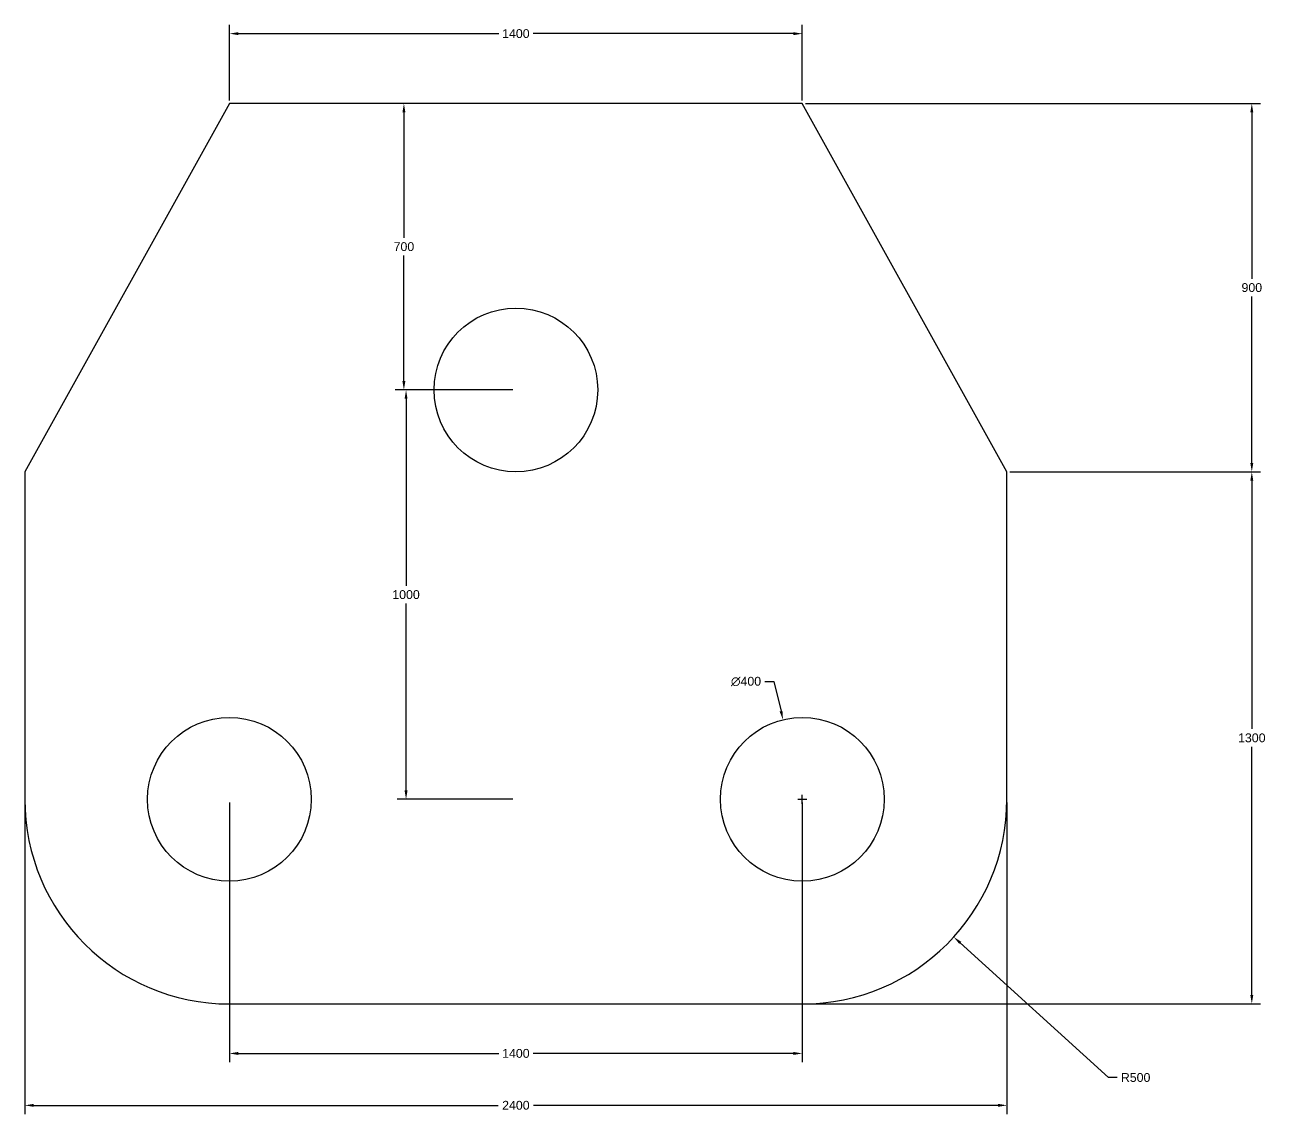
# Model space of a CAD drawing. Header units: millimetres. Extents: x -642 to 10240, y -4341 to 2988.
# Drawn here: x -642 to 2389, y -4341 to -1680 of the extents above; entities that cross this region are included whole.
import ezdxf

# ---------------------------------------------------------------- set-up
doc = ezdxf.new("R2010")
doc.units = ezdxf.units.MM
doc.styles.get("Standard").update_dxf_attribs({"font": 'arial.ttf'})
doc.dimstyles.get("Standard").update_dxf_attribs({"dimscale": 120, "dimtxt": 0.18, "dimasz": 0.18, "dimexe": 0.18, "dimexo": 0.0625, "dimgap": 0.09, "dimtad": 0, "dimtih": 1, "dimtoh": 1, "dimdec": 0, "dimzin": 0, "dimdsep": 46, "dimtxsty": 'Standard', "dimcen": 0.09, "dimadec": 0, "dimazin": 0, "dimtfac": 1, "dimtdec": 0, "dimtofl": 0, "dimtmove": 0, "dimatfit": 3, "dimfxl": 1, "dimtolj": 1, "dimtzin": 0, "dimarcsym": 0})

# ---------------------------------------------------------------- blocks, each defined once
blk = doc.blocks.new('*D133')
at = {"color": 0, "lineweight": -2, "transparency": 16777216}
for p, q in [((-142, -1864.8), (-142, -1680.3)), ((1258, -1864.8), (1258, -1680.3)), ((-120.4, -1701.9), (516, -1701.9)), ((1236.4, -1701.9), (600, -1701.9))]:
    blk.add_line(p, q, dxfattribs=at)
at = {"color": 0, "transparency": 16777216}
for points in [[(-120.4, -1698.3), (-120.4, -1705.5), (-142, -1701.9)], [(1236.4, -1698.3), (1236.4, -1705.5), (1258, -1701.9)]]:
    blk.add_solid(points, dxfattribs=at)
at = {"layer": 'Defpoints', "color": 0, "transparency": 16777216}
for p in [(-142, -1701.9), (-142, -1872.3), (1258, -1872.3)]:
    blk.add_point(p, dxfattribs=at)
at = {"color": 0, "transparency": 16777216, "insert": (558, -1701.9), "char_height": 21.6, "attachment_point": 5}
blk.add_mtext('\\A1;1400', dxfattribs=at)
blk = doc.blocks.new('*D134')
at = {"color": 0, "lineweight": -2, "transparency": 16777216}
for p, q in [((1265.5, -1872.3), (2378, -1872.3)), ((2356.4, -1893.9), (2356.4, -2300.5)), ((2356.4, -2750.7), (2356.4, -2344.1)), ((1765.5, -2772.3), (2378, -2772.3))]:
    blk.add_line(p, q, dxfattribs=at)
at = {"color": 0, "transparency": 16777216}
for points in [[(2352.8, -1893.9), (2360, -1893.9), (2356.4, -1872.3)], [(2352.8, -2750.7), (2360, -2750.7), (2356.4, -2772.3)]]:
    blk.add_solid(points, dxfattribs=at)
at = {"layer": 'Defpoints', "color": 0, "transparency": 16777216}
for p in [(1258, -1872.3), (1758, -2772.3), (2356.4, -2772.3)]:
    blk.add_point(p, dxfattribs=at)
at = {"color": 0, "transparency": 16777216, "insert": (2356.4, -2322.3), "char_height": 21.6, "attachment_point": 5}
blk.add_mtext('\\A1;900', dxfattribs=at)
blk = doc.blocks.new('*D135')
at = {"color": 0, "lineweight": -2, "transparency": 16777216}
for p, q in [((1765.5, -2772.3), (2378, -2772.3)), ((2356.4, -2793.9), (2356.4, -3400.5)), ((2356.4, -4050.7), (2356.4, -3444.1)), ((1265.5, -4072.3), (2378, -4072.3))]:
    blk.add_line(p, q, dxfattribs=at)
at = {"color": 0, "transparency": 16777216}
for points in [[(2352.8, -2793.9), (2360, -2793.9), (2356.4, -2772.3)], [(2352.8, -4050.7), (2360, -4050.7), (2356.4, -4072.3)]]:
    blk.add_solid(points, dxfattribs=at)
at = {"layer": 'Defpoints', "color": 0, "transparency": 16777216}
for p in [(1758, -2772.3), (1258, -4072.3), (2356.4, -4072.3)]:
    blk.add_point(p, dxfattribs=at)
at = {"color": 0, "transparency": 16777216, "insert": (2356.4, -3422.3), "char_height": 21.6, "attachment_point": 5}
blk.add_mtext('\\A1;1300', dxfattribs=at)
blk = doc.blocks.new('*D136')
at = {"color": 0, "lineweight": -2, "transparency": 16777216}
for p, q in [((550.5, -1872.3), (262.8, -1872.3)), ((284.4, -1893.9), (284.4, -2200.5)), ((284.4, -2550.7), (284.4, -2244.1)), ((550.5, -2572.3), (262.8, -2572.3))]:
    blk.add_line(p, q, dxfattribs=at)
at = {"color": 0, "transparency": 16777216}
for points in [[(280.8, -1893.9), (288, -1893.9), (284.4, -1872.3)], [(280.8, -2550.7), (288, -2550.7), (284.4, -2572.3)]]:
    blk.add_solid(points, dxfattribs=at)
at = {"layer": 'Defpoints', "color": 0, "transparency": 16777216}
for p in [(284.4, -1872.3), (558, -1872.3), (558, -2572.3)]:
    blk.add_point(p, dxfattribs=at)
at = {"color": 0, "transparency": 16777216, "insert": (284.4, -2222.3), "char_height": 21.6, "attachment_point": 5}
blk.add_mtext('\\A1;700', dxfattribs=at)
blk = doc.blocks.new('*D137')
at = {"color": 0, "lineweight": -2, "transparency": 16777216}
for p, q in [((550.5, -2572.3), (268, -2572.3)), ((289.6, -2593.9), (289.6, -3050.5)), ((289.6, -3550.7), (289.6, -3094.1)), ((550.5, -3572.3), (268, -3572.3))]:
    blk.add_line(p, q, dxfattribs=at)
at = {"color": 0, "transparency": 16777216}
for points in [[(286, -2593.9), (293.2, -2593.9), (289.6, -2572.3)], [(286, -3550.7), (293.2, -3550.7), (289.6, -3572.3)]]:
    blk.add_solid(points, dxfattribs=at)
at = {"layer": 'Defpoints', "color": 0, "transparency": 16777216}
for p in [(558, -2572.3), (289.6, -3572.3), (558, -3572.3)]:
    blk.add_point(p, dxfattribs=at)
at = {"color": 0, "transparency": 16777216, "insert": (289.6, -3072.3), "char_height": 21.6, "attachment_point": 5}
blk.add_mtext('\\A1;1000', dxfattribs=at)
blk = doc.blocks.new('*D138')
at = {"color": 0, "lineweight": -2, "transparency": 16777216}
for p, q in [((-142, -3579.8), (-142, -4214.7)), ((1258, -3579.8), (1258, -4214.7)), ((-120.4, -4193.1), (516, -4193.1)), ((1236.4, -4193.1), (600, -4193.1))]:
    blk.add_line(p, q, dxfattribs=at)
at = {"color": 0, "transparency": 16777216}
for points in [[(-120.4, -4189.5), (-120.4, -4196.7), (-142, -4193.1)], [(1236.4, -4189.5), (1236.4, -4196.7), (1258, -4193.1)]]:
    blk.add_solid(points, dxfattribs=at)
at = {"layer": 'Defpoints', "color": 0, "transparency": 16777216}
for p in [(-142, -3572.3), (1258, -3572.3), (1258, -4193.1)]:
    blk.add_point(p, dxfattribs=at)
at = {"color": 0, "transparency": 16777216, "insert": (558, -4193.1), "char_height": 21.6, "attachment_point": 5}
blk.add_mtext('\\A1;1400', dxfattribs=at)
blk = doc.blocks.new('*D139')
at = {"color": 0, "lineweight": -2, "transparency": 16777216}
for p, q in [((-642, -3579.8), (-642, -4341.5)), ((1758, -3579.8), (1758, -4341.5)), ((-620.4, -4319.9), (514.8, -4319.9)), ((1736.4, -4319.9), (601.2, -4319.9))]:
    blk.add_line(p, q, dxfattribs=at)
at = {"color": 0, "transparency": 16777216}
for points in [[(-620.4, -4316.3), (-620.4, -4323.5), (-642, -4319.9)], [(1736.4, -4316.3), (1736.4, -4323.5), (1758, -4319.9)]]:
    blk.add_solid(points, dxfattribs=at)
at = {"layer": 'Defpoints', "color": 0, "transparency": 16777216}
for p in [(-642, -3572.3), (1758, -3572.3), (1758, -4319.9)]:
    blk.add_point(p, dxfattribs=at)
at = {"color": 0, "transparency": 16777216, "insert": (558, -4319.9), "char_height": 21.6, "attachment_point": 5}
blk.add_mtext('\\A1;2400', dxfattribs=at)
blk = doc.blocks.new('*D140')
at = {"color": 0, "lineweight": -2, "transparency": 16777216}
for p, q in [((1166.7, -3284.6), (1188.3, -3284.6)), ((1188.3, -3284.6), (1205.9, -3356.9)), ((1247.2, -3572.3), (1268.8, -3572.3)), ((1258, -3583.1), (1258, -3561.5))]:
    blk.add_line(p, q, dxfattribs=at)
at = {"color": 0, "transparency": 16777216}
blk.add_solid([(1209.4, -3356.1), (1202.4, -3357.8), (1210.9, -3377.9)], dxfattribs=at)
at = {"layer": 'Defpoints', "color": 0, "transparency": 16777216}
for p in [(1210.9, -3377.9), (1305, -3766.7)]:
    blk.add_point(p, dxfattribs=at)
at = {"color": 0, "transparency": 16777216, "insert": (1120.4, -3284.6), "char_height": 21.6, "attachment_point": 5}
blk.add_mtext('\\A1;∅400', dxfattribs=at)
blk = doc.blocks.new('*D141')
at = {"color": 0, "lineweight": -2, "transparency": 16777216}
for p, q in [((1247.2, -3572.3), (1268.8, -3572.3)), ((1258, -3583.1), (1258, -3561.5)), ((2005.9, -4252), (1644, -3923.1)), ((2027.5, -4252), (2005.9, -4252))]:
    blk.add_line(p, q, dxfattribs=at)
at = {"color": 0, "transparency": 16777216}
blk.add_solid([(1646.4, -3920.4), (1641.6, -3925.7), (1628, -3908.6)], dxfattribs=at)
at = {"layer": 'Defpoints', "color": 0, "transparency": 16777216}
for p in [(1258, -3572.3), (1628, -3908.6)]:
    blk.add_point(p, dxfattribs=at)
at = {"color": 0, "transparency": 16777216, "insert": (2072.5, -4252), "char_height": 21.6, "attachment_point": 5}
blk.add_mtext('\\A1;R500', dxfattribs=at)

msp = doc.modelspace()

# ---------------------------------------------------------------- linework, layer by layer
for p, q in [((-142, -1872.3), (-642, -2772.3)), ((1258, -1872.3), (-142, -1872.3)), ((1758, -2772.3), (1258, -1872.3)), ((-642, -2772.3), (-642, -3572.3)), ((1758, -3572.3), (1758, -2772.3)), ((-142, -4072.3), (1258, -4072.3))]:
    msp.add_line(p, q)
for centre in [(558, -2572.3), (-142, -3572.3), (1258, -3572.3)]:
    msp.add_circle(centre, 200)
for centre, start, end in [((-142, -3572.3), 180, 270), ((1258, -3572.3), 270, 0)]:
    msp.add_arc(centre, 500, start, end)

# ---------------------------------------------------------------- dimensions: what is measured, and where the dimension line sits
for base, p1, p2, picture, middle in [((-142, -1701.9), (1258, -1872.3), (-142, -1872.3), '*D133', (558, -1701.9)), ((1758, -4319.9), (-642, -3572.3), (1758, -3572.3), '*D139', (558, -4319.9)), ((1258, -4193.1), (-142, -3572.3), (1258, -3572.3), '*D138', (558, -4193.1))]:
    dim = msp.add_linear_dim(base=base, p1=p1, p2=p2, dimstyle='Standard')
    dim.commit()
    dim.dimension.update_dxf_attribs({"geometry": picture, "text_midpoint": middle})
for base, p1, p2, picture, middle in [((284.4, -1872.3), (558, -2572.3), (558, -1872.3), '*D136', (284.4, -2222.3)), ((2356.4, -2772.3), (1258, -1872.3), (1758, -2772.3), '*D134', (2356.4, -2322.3)), ((289.6, -3572.3), (558, -2572.3), (558, -3572.3), '*D137', (289.6, -3072.3)), ((2356.4, -4072.3), (1758, -2772.3), (1258, -4072.3), '*D135', (2356.4, -3422.3))]:
    dim = msp.add_linear_dim(base=base, p1=p1, p2=p2, angle=90, dimstyle='Standard')
    dim.commit()
    dim.dimension.update_dxf_attribs({"geometry": picture, "text_midpoint": middle})
dim = msp.add_diameter_dim_2p(p1=(1305, -3766.7), p2=(1210.9, -3377.9), dimstyle='Standard')
dim.commit()
dim.dimension.update_dxf_attribs({"geometry": '*D140', "text_midpoint": (1120.4, -3284.6), "dimtype": 163})
dim = msp.add_radius_dim(center=(1258, -3572.3), mpoint=(1628, -3908.6), dimstyle='Standard')
dim.commit()
dim.dimension.update_dxf_attribs({"geometry": '*D141', "text_midpoint": (2072.5, -4252), "dimtype": 164})

doc.saveas('drawing.dxf')
